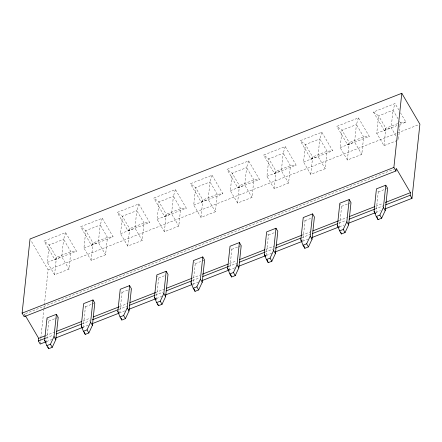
<?xml version="1.0" encoding="UTF-8"?>
<svg xmlns="http://www.w3.org/2000/svg" width="442" height="442" viewBox="0 0 442 442"><rect width="100%" height="100%" fill="white"/><g stroke="black" fill="none" stroke-linecap="round" stroke-linejoin="round"><path stroke-width="0.33" stroke-dasharray="2.21 1.66" d="M24.172 316.676L24.454 314.063L393.662 169.363M65.637 232.63L63.609 239.315L70.847 251.68L68.985 269.128L54.57 274.775L47.333 262.41L49.2 244.962L44.018 241.1L65.637 232.63L76.494 251.178L54.88 259.647L44.018 241.1M40.194 344.053L40.786 338.561M40.857 337.876L43.869 309.726M43.94 309.035L44.305 305.604M44.382 304.919L48.123 269.902L31.067 240.768M46.526 342.661L48.83 321.058L47.327 318.483M54.57 274.775L56.438 257.327L49.2 244.962L63.609 239.315L61.742 256.763L68.985 269.128M102.235 218.287L100.212 224.972L107.45 237.337L105.583 254.785L91.174 260.432L83.936 248.067L85.798 230.619L80.621 226.757L102.235 218.287L113.097 236.835L91.477 245.304L80.621 226.757M83.195 327.644L85.433 306.715L84.527 305.168M91.174 260.432L93.041 242.984L85.798 230.619L100.212 224.972L98.345 242.42L105.583 254.785M138.838 203.939L136.81 210.624L144.048 222.989L142.186 240.437L127.777 246.089L120.539 233.719L122.401 216.271L117.224 212.414L138.838 203.939L149.694 222.492L128.081 230.962L117.224 212.414M119.799 313.301L122.036 292.372L121.13 290.825M127.777 246.089L129.639 228.641L122.401 216.271L136.81 210.624L134.948 228.072L142.186 240.437M175.441 189.596L173.413 196.281L180.651 208.646L178.789 226.094L164.374 231.741L157.137 219.376L159.004 201.928L153.822 198.066L175.441 189.596L186.297 208.143L164.684 216.619L153.822 198.066M156.33 299.626L158.639 278.024L157.429 275.963M164.374 231.741L166.242 214.293L159.004 201.928L173.413 196.281L171.546 213.729L178.789 226.094M212.038 175.253L210.016 181.938L217.254 194.303L215.387 211.751L200.977 217.398L193.74 205.033L195.602 187.585L190.425 183.723L212.038 175.253L222.901 193.8L201.281 202.27L190.425 183.723M192.927 285.283L195.237 263.681L194.331 262.134M200.977 217.398L202.845 199.95L195.602 187.585L210.016 181.938L208.149 199.386L215.387 211.751M248.642 160.905L246.614 167.59L253.857 179.955L251.99 197.408L237.581 203.055L230.343 190.69L232.205 173.242L227.028 169.38L248.642 160.905L259.498 179.458L237.884 187.927L227.028 169.38M229.602 270.266L231.84 249.338L230.934 247.791M237.581 203.055L239.442 185.607L232.205 173.242L246.614 167.59L244.752 185.038L251.99 197.408M285.245 146.562L283.217 153.247L290.455 165.612L288.593 183.06L274.184 188.706L266.94 176.341L268.808 158.893L263.625 155.032L285.245 146.562L296.101 165.109L274.488 173.584L263.625 155.032M266.277 255.244L268.443 234.995L267.537 233.448M274.184 188.706L276.046 171.258L268.808 158.893L283.217 153.247L281.35 170.695L288.593 183.06M321.842 132.219L319.82 138.904L327.058 151.269L325.19 168.717L310.781 174.363L303.543 161.999L305.411 144.551L300.228 140.689L321.842 132.219L332.704 150.766L311.085 159.236L300.228 140.689M302.803 241.575L305.041 220.646L303.836 218.586M310.781 174.363L312.649 156.916L305.411 144.551L319.82 138.904L317.953 156.352L325.19 168.717M358.445 117.876L356.418 124.556L363.661 136.926L361.794 154.374L347.384 160.021L340.147 147.656L342.009 130.208L336.832 126.346L358.445 117.876L369.302 136.423L347.688 144.893L336.832 126.346M339.334 227.906L341.644 206.303L340.439 204.243M347.384 160.021L349.246 142.573L342.009 130.208L356.418 124.556L354.556 142.009L361.794 154.374M397.143 140.517L383.988 145.678L376.744 133.307L378.612 115.859L373.435 112.003L395.049 103.527L398.778 109.903M376.009 212.884L378.247 191.961L377.341 190.414M383.988 145.678L385.849 128.224L378.612 115.859L393.021 110.213L395.049 103.527M395.982 135.904L391.159 127.661L393.021 110.213L398.192 119.047M399.568 121.401L400.259 122.578L398.397 140.026L397.706 138.849M54.88 259.647L56.438 257.327L70.847 251.68L76.494 251.178M91.477 245.304L93.041 242.984L107.45 237.337L113.097 236.835M128.081 230.962L129.639 228.641L144.048 222.989L149.694 222.492M164.684 216.619L166.242 214.293L180.651 208.646L186.297 208.143M201.281 202.27L202.845 199.95L217.254 194.303L222.901 193.8M237.884 187.927L239.442 185.607L253.857 179.955L259.498 179.458M274.488 173.584L276.046 171.258L290.455 165.612L296.101 165.109M311.085 159.236L312.649 156.916L327.058 151.269L332.704 150.766M347.688 144.893L349.246 142.573L363.661 136.926L369.302 136.423M373.435 112.003L384.291 130.55L385.849 128.224L399.004 123.069M47.333 262.41L61.742 256.763M83.936 248.067L98.345 242.42M120.539 233.719L134.948 228.072M157.137 219.376L171.546 213.729M193.74 205.033L208.149 199.386M230.343 190.69L244.752 185.038M266.94 176.341L281.35 170.695M303.543 161.999L317.953 156.352M340.147 147.656L354.556 142.009M376.744 133.307L391.159 127.661M384.291 130.55L397.004 125.567M399.546 124.567L405.905 122.08L400.474 112.804M48.123 269.902L418.618 124.699M48.83 321.058L55.079 318.61M55.703 318.367L57.576 317.632M85.433 306.715L91.676 304.267M92.301 304.024L94.174 303.289M122.036 292.372L130.152 289.19M158.639 278.024L164.883 275.581M195.237 263.681L201.48 261.233M202.105 260.99L203.977 260.255M231.84 249.338L238.083 246.89M238.708 246.647L240.581 245.912M268.443 234.995L274.686 232.547M305.041 220.646L311.284 218.199M341.644 206.303L347.887 203.856M348.511 203.613L350.384 202.878M378.247 191.961L384.49 189.513M385.115 189.264L386.988 188.535M45.73 335.577L54.72 332.053M82.974 320.98L90.035 318.212M119.572 306.637L127.92 303.367M155.529 292.549L164.518 289.024M192.132 278.2L199.834 275.184M229.37 263.609L236.437 260.841M265.974 249.26L274.322 245.99M301.93 235.172L310.919 231.647M339.174 220.575L347.517 217.304M375.772 206.232L382.833 203.464M46.095 337.942L53.156 335.174M82.052 323.853L89.754 320.831M118.649 309.505L127.639 305.986M155.252 295.162L162.954 292.145M192.491 280.565L199.557 277.797M228.448 266.476L237.437 262.951M265.051 252.133L272.753 249.111M301.648 237.785L310.638 234.266M338.892 223.193L345.953 220.425M374.849 209.099L385.126 205.071M46.62 341.539L51.753 339.528M82.577 327.445L88.356 325.179M119.174 313.102L126.241 310.334M156.418 298.505L162.838 295.991M193.016 284.162L199.441 281.648M228.978 270.068L234.752 267.808M266.217 255.476L272.637 252.957M302.82 241.133L307.952 239.116M339.417 226.785L343.915 225.022M376.015 212.442L380.512 210.679M400.259 122.578L405.905 122.08M24.454 314.063L25.144 315.245"/><path stroke-width="0.66" d="M411.977 198.347L410.165 195.259L410.447 192.64L396.231 168.358L395.949 170.977L24.172 316.676L22.1 313.14L30.023 238.984L401.806 93.279L419.9 124.196L411.977 198.347L385.004 208.917M45.974 341.788L40.194 344.053L38.388 340.964L38.669 338.345L25.492 315.837M44.642 340.246L47.023 317.969L56.388 314.295L58.2 317.389L55.819 339.666L52.239 347.307L48.637 348.721L46.83 345.627L44.642 340.246L45.846 342.307M46.83 345.627L50.432 344.219L54.007 336.577L56.388 314.295M81.245 325.903L83.626 303.626L92.991 299.952L94.798 303.046L92.422 325.323L88.842 332.964L85.24 334.373L83.427 331.285L81.245 325.903L82.45 327.964M83.427 331.285L87.03 329.87L90.61 322.229L92.991 299.952M117.843 311.555L120.224 289.278L129.594 285.609L131.401 288.698L129.02 310.98L125.445 318.621L121.843 320.03L120.031 316.942L117.843 311.555L118.749 313.102M120.031 316.942L123.633 315.527L127.213 307.886L129.594 285.609M154.446 297.212L156.827 274.935L166.192 271.261L168.004 274.355L165.623 296.632L162.043 304.273L158.44 305.687L156.634 302.593L154.446 297.212L155.954 299.786M156.634 302.593L160.236 301.184L163.811 293.543L166.192 271.261M191.049 282.869L193.43 260.592L202.795 256.918L204.607 260.012L202.226 282.289L198.646 289.93L195.044 291.344L193.231 288.25L191.049 282.869L191.955 284.416M193.231 288.25L196.834 286.836L200.414 279.195L202.795 256.918M227.647 268.526L230.028 246.244L239.398 242.575L241.205 245.664L238.824 267.946L235.249 275.587L231.647 276.996L229.834 273.907L227.647 268.526L228.857 270.587M229.834 273.907L233.437 272.493L237.017 264.852L239.398 242.575M264.25 254.178L266.631 231.901L275.996 228.232L277.808 231.321L275.427 253.597L271.847 261.239L268.244 262.653L266.438 259.559L264.25 254.178L265.454 256.238M266.438 259.559L270.04 258.15L273.615 250.509L275.996 228.232M300.853 239.835L303.234 217.558L312.599 213.884L314.411 216.978L312.03 239.255L308.45 246.896L304.847 248.31L303.035 245.216L300.853 239.835L302.057 241.896M303.035 245.216L306.643 243.807L310.218 236.166L312.599 213.884M337.45 225.492L339.832 203.209L349.202 199.541L351.009 202.635L348.627 224.912L345.053 232.553L341.451 233.962L339.638 230.873L337.45 225.492L338.357 227.033M339.638 230.873L343.241 229.459L346.821 221.818L349.202 199.541M374.054 211.143L376.435 188.867L385.8 185.198L387.612 188.286L385.231 210.563L381.65 218.204L378.048 219.619L376.241 216.525L374.054 211.143L375.562 213.724M376.241 216.525L379.844 215.116L383.418 207.475L385.8 185.198M395.949 170.977L393.877 167.435L401.806 93.279M22.1 313.14L393.877 167.435M38.669 338.345L45.09 335.832M56.648 331.301L81.687 321.483M93.245 316.958L118.931 306.892M129.849 302.61L155.529 292.549M166.446 288.267L191.485 278.454M202.403 274.178L228.089 264.112M239.647 259.581L264.686 249.763M276.244 245.238L301.93 235.172M312.848 230.89L338.528 220.829M349.445 216.547L374.484 206.734M385.402 202.458L410.447 192.64M38.388 340.964L45.449 338.196M56.366 333.92L81.411 324.102M92.323 319.826L118.008 309.759M129.567 305.229L154.606 295.416M166.164 290.886L191.85 280.819M202.767 276.543L228.448 266.476M239.365 262.2L264.41 252.382M275.322 248.106L301.008 238.039M312.566 233.509L337.605 223.696M349.163 219.166L374.849 209.099M385.767 204.823L410.165 195.259M55.609 338.014L82.577 327.445M92.207 323.671L118.533 313.356M128.81 309.328L155.131 299.007M165.407 294.985L191.734 284.665M202.005 280.637L228.978 270.068M238.608 266.294L265.576 255.725M275.206 251.951L301.532 241.636M311.809 237.608L338.136 227.287M348.406 223.265L374.733 212.945M383.418 207.475L385.231 210.563M379.844 215.116L381.65 218.204M346.821 221.818L348.627 224.912M343.241 229.459L345.053 232.553M310.218 236.166L312.03 239.255M306.643 243.807L308.45 246.896M273.615 250.509L275.427 253.597M270.04 258.15L271.847 261.239M237.017 264.852L238.824 267.946M233.437 272.493L235.249 275.587M200.414 279.195L202.226 282.289M196.834 286.836L198.646 289.93M163.811 293.543L165.623 296.632M160.236 301.184L162.043 304.273M127.213 307.886L129.02 310.98M123.633 315.527L125.445 318.621M90.61 322.229L92.422 325.323M87.03 329.87L88.842 332.964M54.007 336.577L55.819 339.666M50.432 344.219L52.239 347.307M377.081 217.226L378.048 219.619M340.721 232.172L341.451 233.962M303.632 245.316L304.847 248.31M267.034 259.664L268.244 262.653M230.674 274.604L231.647 276.996M194.071 288.952L195.044 291.344M157.711 303.892L158.44 305.687M121.114 318.234L121.843 320.03M84.267 331.981L85.24 334.373M47.907 346.926L48.637 348.721"/></g></svg>
